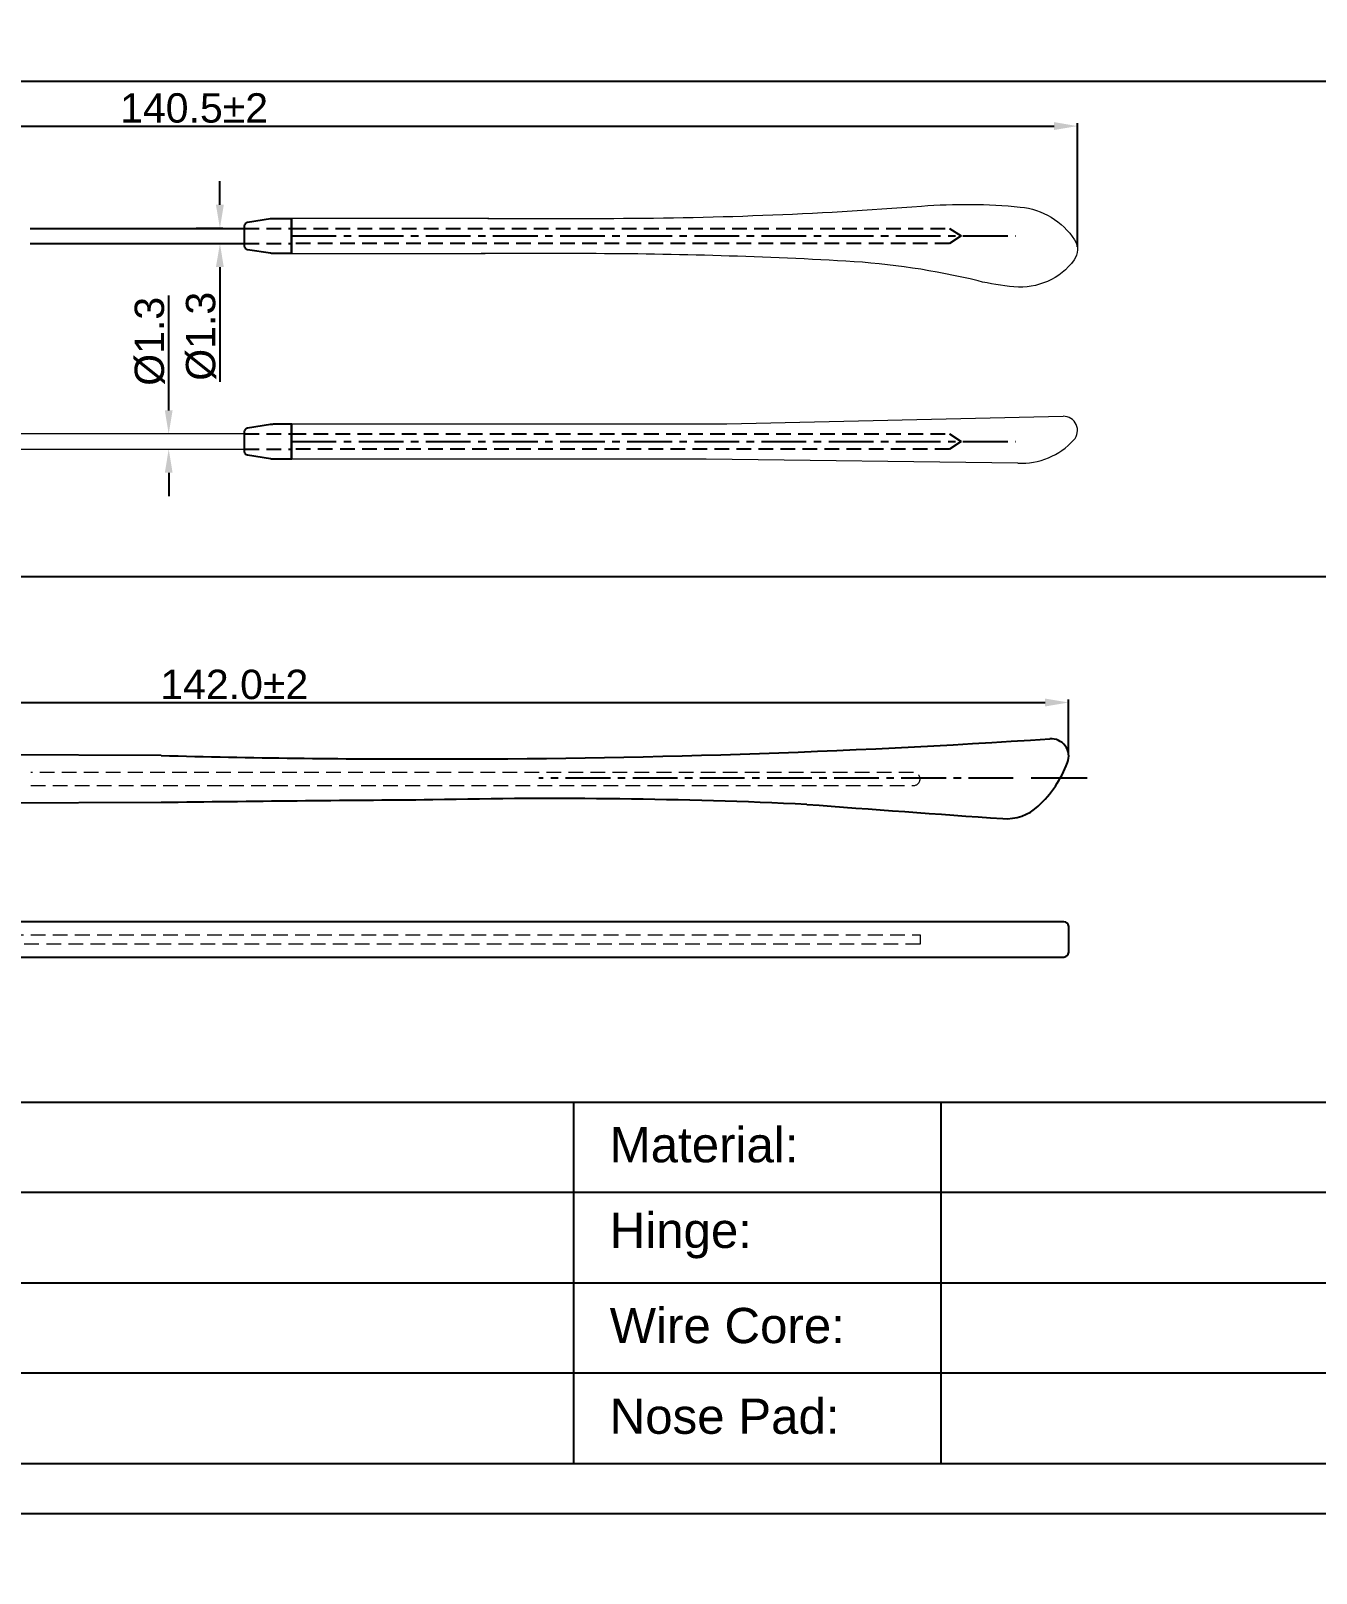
# Model space of a CAD drawing. Header units: millimetres. Extents: x 7018 to 13530, y 4187 to 5692.
# Drawn here: x 11375.4 to 11484.8, y 4946.8 to 5078.1 of the extents above; entities that cross this region are included whole.
import ezdxf

# ---------------------------------------------------------------- set-up
doc = ezdxf.new("R2010")
doc.units = ezdxf.units.MM
doc.linetypes.add('CENTER2', pattern=[28.575, 19.05, -3.175, 3.175, -3.175])
doc.linetypes.add('HIDDEN2', pattern=[0.1875, 0.125, -0.0625])
for name, color, linetype in [('Center Line', 2, 'CENTER2'), ('Dimension', 3, 'Continuous'), ('Hidden Line', 1, 'HIDDEN2'), ('绘图', 7, 'Continuous')]:
    doc.layers.add(name, color=color, linetype=linetype)
doc.styles.get("Standard").update_dxf_attribs({"font": 'arial.ttf'})
doc.dimstyles.new('Standard$0', dxfattribs={"dimtxt": 2.3, "dimasz": 2, "dimexe": 1, "dimexo": 1, "dimgap": 1, "dimtad": 1, "dimdec": 1, "dimzin": 0, "dimdsep": 46, "dimtxsty": 'Standard', "dimcen": 0, "dimclrd": 4, "dimclre": 4, "dimclrt": 4, "dimadec": 1, "dimazin": 0, "dimtfac": 1, "dimtdec": 1, "dimtofl": 0, "dimtmove": 0, "dimatfit": 0, "dimfxl": 1, "dimtfillclr": 256, "dimtolj": 1, "dimtzin": 0, "dimlwd": -1, "dimlwe": -1, "dimarcsym": 1})

# ---------------------------------------------------------------- blocks, each defined once
blk = doc.blocks.new('*D3281')
at = {"layer": 'Defpoints', "color": 0, "transparency": 16777216}
for p in [(11389.23, 5061.28), (11391.49, 5061.28), (11389.23, 5059.98)]:
    blk.add_point(p, dxfattribs=at)
at = {"layer": 'Dimension', "color": 3, "transparency": 16777216}
for p, q in [((11391.49, 5063.28), (11391.49, 5065.28)), ((11389.48, 5061.28), (11391.74, 5061.28)), ((11389.48, 5059.98), (11391.74, 5059.98)), ((11391.49, 5057.98), (11391.49, 5048.21))]:
    blk.add_line(p, q, dxfattribs=at)
for points in [[(11391.15, 5063.28), (11391.82, 5063.28), (11391.49, 5061.28)], [(11391.15, 5057.98), (11391.82, 5057.98), (11391.49, 5059.98)]]:
    blk.add_solid(points, dxfattribs=at)
at = {"layer": 'Dimension', "transparency": 16777216, "insert": (11389.89, 5052.09), "char_height": 2.5, "attachment_point": 5, "rotation": 90}
blk.add_mtext('\\A1;%%c1.3', dxfattribs=at)
blk = doc.blocks.new('*D3280')
at = {"layer": 'Defpoints', "color": 0, "transparency": 16777216}
for p in [(11464.49, 5069.98), (11323.99, 5060.33), (11464.49, 5059.44)]:
    blk.add_point(p, dxfattribs=at)
at = {"layer": 'Dimension', "color": 3, "transparency": 16777216}
for p, q in [((11323.99, 5060.58), (11323.99, 5070.23)), ((11464.49, 5059.69), (11464.49, 5070.23)), ((11325.99, 5069.98), (11462.49, 5069.98))]:
    blk.add_line(p, q, dxfattribs=at)
for points in [[(11325.99, 5070.32), (11325.99, 5069.65), (11323.99, 5069.98)], [(11462.49, 5070.32), (11462.49, 5069.65), (11464.49, 5069.98)]]:
    blk.add_solid(points, dxfattribs=at)
at = {"layer": 'Dimension', "transparency": 16777216, "insert": (11389.29, 5071.51), "char_height": 2.5, "attachment_point": 5}
blk.add_mtext('\\A1;140.5±2', dxfattribs=at)
blk = doc.blocks.new('*D3284')
at = {"layer": 'Defpoints', "color": 0, "transparency": 16777216}
for p in [(11387.13, 5043.78), (11387.13, 5043.78), (11387.13, 5042.48)]:
    blk.add_point(p, dxfattribs=at)
at = {"layer": 'Dimension', "color": 3, "transparency": 16777216}
for p, q in [((11387.13, 5045.78), (11387.13, 5055.55)), ((11387.13, 5040.48), (11387.13, 5038.48))]:
    blk.add_line(p, q, dxfattribs=at)
for points in [[(11386.8, 5045.78), (11387.46, 5045.78), (11387.13, 5043.78)], [(11386.8, 5040.48), (11387.46, 5040.48), (11387.13, 5042.48)]]:
    blk.add_solid(points, dxfattribs=at)
at = {"layer": 'Dimension', "transparency": 16777216, "insert": (11385.53, 5051.66), "char_height": 2.5, "attachment_point": 5, "rotation": 90}
blk.add_mtext('\\A1;%%c1.3', dxfattribs=at)
blk = doc.blocks.new('*D3289')
at = {"layer": 'Defpoints', "color": 0, "transparency": 16777216}
for p in [(11463.73, 5020.92), (11321.69, 5016.45), (11463.73, 5016.33)]:
    blk.add_point(p, dxfattribs=at)
at = {"layer": 'Dimension', "color": 3, "transparency": 16777216}
for p, q in [((11321.69, 5016.7), (11321.69, 5021.17)), ((11323.69, 5020.92), (11461.73, 5020.92)), ((11463.73, 5016.58), (11463.73, 5021.17))]:
    blk.add_line(p, q, dxfattribs=at)
for points in [[(11323.69, 5021.25), (11323.69, 5020.58), (11321.69, 5020.92)], [(11461.73, 5021.25), (11461.73, 5020.58), (11463.73, 5020.92)]]:
    blk.add_solid(points, dxfattribs=at)
at = {"layer": 'Dimension', "transparency": 16777216, "insert": (11392.71, 5022.44), "char_height": 2.5, "attachment_point": 5}
blk.add_mtext('\\A1;142.0±2', dxfattribs=at)

msp = doc.modelspace()

# ---------------------------------------------------------------- linework, layer by layer
for p, q in [((11252.583, 5073.816), (11649.021, 5073.816)), ((11252.583, 5031.644), (11649.021, 5031.644)), ((11386.495, 5016.411), (11367.789, 5016.481)), ((11386.495, 5012.399), (11367.789, 5012.329)), ((11463.335, 5002.252), (11372.053, 5002.252)), ((11463.735, 4999.652), (11463.735, 5001.852)), ((11372.053, 4999.252), (11463.335, 4999.252)), ((11239.765, 4956.132), (11649.021, 4956.132))]:
    msp.add_line(p, q)
at = {"color": 0, "ltscale": 1000}
for p, q in [((11375.338, 5061.277), (11393.586, 5061.277)), ((11397.586, 5059.127), (11397.586, 5062.127)), ((11375.338, 5059.977), (11393.586, 5059.977)), ((11397.586, 5041.626), (11397.586, 5044.626))]:
    msp.add_line(p, q, dxfattribs=at)
msp.add_lwpolyline([(11653.059, 4951.873), (11653.059, 5248.873), (11233.059, 5248.873), (11233.059, 4951.873)], close=True)
for points in [[(11465.296, 5014.465), (11460.554, 5014.465)], [(11252.583, 4986.912), (11649.021, 4986.912)], [(11421.576, 4986.912), (11421.576, 4956.132)], [(11452.853, 4986.912), (11452.853, 4956.132)], [(11252.583, 4979.24), (11548.713, 4979.24)], [(11252.583, 4971.522), (11601.654, 4971.522)], [(11252.583, 4963.849), (11548.713, 4963.849)]]:
    msp.add_lwpolyline(points)
for centre, radius, start, end in [((11410.728, 5788.672), 772.555, 269.900656, 273.814812), ((11462.235, 5016.333), 1.5, 339.24412, 94.10569), ((11407.326, 5750.8), 734.685, 268.375231, 270.160834), ((11454.466, 5019.277), 9.807, 312.91669, 339.24412), ((11447.984, 4.491), 5008.285, 90.439026, 90.703464), ((11419.938, 4549.485), 463.26, 87.33871, 91.27759), ((11680.13, 8185.463), 3182.182, 265.698431, 265.999379), ((11458.421, 5015.024), 4, 265.65661, 312.91669)]:
    msp.add_arc(centre, radius, start, end, dxfattribs=at)
for centre, start, end in [((11463.335, 5001.852), 0, 90), ((11463.335, 4999.652), 270, 0)]:
    msp.add_arc(centre, 0.4, start, end)
at = {"layer": 'Center Line', "ltscale": 0.2}
for p, q in [((11397.586, 5060.627), (11459.199, 5060.627)), ((11397.586, 5043.126), (11459.199, 5043.126)), ((11459.015, 5014.465), (11418.646, 5014.465))]:
    msp.add_line(p, q, dxfattribs=at)
at = {"layer": 'Hidden Line', "ltscale": 10}
for p, q in [((11393.586, 5061.277), (11397.586, 5061.277)), ((11397.586, 5061.277), (11453.586, 5061.277)), ((11453.586, 5061.277), (11454.586, 5060.627)), ((11393.586, 5059.977), (11397.586, 5059.977)), ((11453.586, 5059.977), (11397.586, 5059.977)), ((11454.586, 5060.627), (11453.586, 5059.977)), ((11393.586, 5043.776), (11397.586, 5043.776)), ((11397.586, 5043.776), (11453.586, 5043.776)), ((11453.586, 5043.776), (11454.586, 5043.126)), ((11454.586, 5043.126), (11453.586, 5042.476)), ((11393.586, 5042.476), (11397.586, 5042.476)), ((11453.586, 5042.476), (11397.586, 5042.476))]:
    msp.add_line(p, q, dxfattribs=at)
at = {"layer": 'Hidden Line', "lineweight": 9, "ltscale": 10}
for p, q in [((11450.539, 5014.955), (11375.396, 5014.955)), ((11375.396, 5013.855), (11450.539, 5013.855)), ((11371.653, 5001.152), (11451.089, 5001.152)), ((11451.089, 5001.152), (11451.089, 5000.352)), ((11451.089, 5000.352), (11371.653, 5000.352))]:
    msp.add_line(p, q, dxfattribs=at)
msp.add_arc((11450.539, 5014.405), 0.55, 270, 90, dxfattribs=at)
at = {"layer": '绘图', "lineweight": 13, "ltscale": 0.2}
for p, q in [((11414.38, 5062.127), (11397.586, 5062.127)), ((11453.586, 5061.277), (11454.586, 5060.627)), ((11454.586, 5060.627), (11453.586, 5059.977)), ((11397.586, 5059.127), (11414.077, 5059.127)), ((11434.636, 5044.626), (11463.258, 5045.281)), ((11397.586, 5044.626), (11434.636, 5044.626)), ((11393.586, 5043.776), (11323.986, 5043.776)), ((11453.586, 5043.776), (11454.586, 5043.126)), ((11454.586, 5043.126), (11453.586, 5042.476)), ((11323.986, 5042.476), (11393.586, 5042.476)), ((11432.873, 5041.626), (11397.586, 5041.626)), ((11459.403, 5041.285), (11432.873, 5041.626))]:
    msp.add_line(p, q, dxfattribs=at)
msp.add_lwpolyline([(11414.28, 5062.127), (11424.159, 5062.127, 0.0193503), (11451.219, 5063.175, -0.0435852), (11459.619, 5063.093, -0.2269021), (11464.24, 5060.304, -0.3146679), (11464.191, 5058.587, -0.2673174), (11459.079, 5056.31, -0.0470259), (11456.03, 5056.803, 0.0457401), (11444.765, 5058.484, 0.0141788), (11422.092, 5059.127), (11413.72, 5059.127)], format="xyb", dxfattribs=at)
at = {"layer": '绘图', "ltscale": 0.3}
for points in [[(11393.586, 5061.498, -0.369292), (11393.84, 5061.794), (11395.805, 5062.103, -0.0389617), (11396.115, 5062.127), (11397.586, 5062.127), (11397.586, 5059.127), (11396.115, 5059.127, -0.0389617), (11395.805, 5059.151), (11393.84, 5059.46, -0.369292), (11393.586, 5059.756)], [(11393.586, 5043.997, -0.369292), (11393.84, 5044.293), (11395.805, 5044.602, -0.0389617), (11396.115, 5044.626), (11397.586, 5044.626), (11397.586, 5041.626), (11396.115, 5041.626, -0.0389617), (11395.805, 5041.65), (11393.84, 5041.959, -0.369292), (11393.586, 5042.255)]]:
    msp.add_lwpolyline(points, format="xyb", close=True, dxfattribs=at)
at = {"layer": '绘图', "lineweight": 13, "ltscale": 0.2}
for centre, radius, start, end in [((11323.851, 4624.639), 437.429, 88.5439, 88.5439), ((11323.871, 4624.747), 434.829, 88.05782, 88.05782), ((11345.593, 4624.747), 434.829, 88.05782, 88.05782), ((11326.674, 4762.447), 296.9, 89.34067, 89.34067), ((11348.395, 4762.503), 296.9, 89.34067, 89.34067), ((11463.286, 5044.081), 1.2, 316.99113, 91.31147), ((11459.704, 5047.277), 6, 267.12448, 318.0051)]:
    msp.add_arc(centre, radius, start, end, dxfattribs=at)

# ---------------------------------------------------------------- texts
at = {"char_height": 2.99966, "width": 34.34827, "attachment_point": 5}
for s, insert in [('\\pxql;Material:', (11441.841, 4983.255)), ('\\pxql;Hinge:', (11441.841, 4975.537)), ('\\pxql; Wire Core:', (11440.673, 4967.864)), ('\\pxql;Nose Pad:', (11441.841, 4960.147))]:
    msp.add_mtext(s, dxfattribs=dict(at, insert=insert))

# ---------------------------------------------------------------- dimensions: what is measured, and where the dimension line sits
at = {"layer": 'Dimension'}
dim = msp.add_linear_dim(base=(11464.486, 5069.985), p1=(11323.988, 5060.327), p2=(11464.486, 5059.438), dimstyle='Standard$0', override={"dimtxt": 2.5, "dimexe": 0.25, "dimexo": 0.25, "dimgap": 0.25, "dimtad": 1, "dimtih": 0, "dimtoh": 0, "dimclrd": 3, "dimclre": 3, "dimclrt": 256, "dimadec": 2, "dimtol": 1, "dimtp": 2, "dimtm": 2, "dimtdec": 0, "dimatfit": 3}, dxfattribs=at)
dim.commit()
dim.dimension.update_dxf_attribs({"geometry": '*D3280', "text_midpoint": (11389.287, 5069.985), "dimtype": 160})
for base, p1, p2, angle, picture, middle, dimtype in [((11391.486, 5061.277), (11389.234, 5059.977), (11389.234, 5061.277), 90, '*D3281', (11391.486, 5052.091), 161), ((11387.129, 5043.776), (11387.129, 5042.476), (11387.129, 5043.776), 270, '*D3284', (11387.129, 5051.662), 160)]:
    dim = msp.add_linear_dim(base=base, p1=p1, p2=p2, angle=angle, dimstyle='Standard$0', override={"dimtxt": 2.5, "dimexe": 0.25, "dimexo": 0.25, "dimgap": 0.25, "dimpost": '%%c<>', "dimclrd": 3, "dimclre": 3, "dimclrt": 256, "dimadec": 2, "dimtp": 1, "dimtm": 1, "dimtdec": 0, "dimatfit": 3}, dxfattribs=at)
    dim.commit()
    dim.dimension.update_dxf_attribs({"geometry": picture, "text_midpoint": middle, "dimtype": dimtype})
dim = msp.add_linear_dim(base=(11463.735, 5020.917), p1=(11321.689, 5016.455), p2=(11463.735, 5016.333), dimstyle='Standard$0', override={"dimtxt": 2.5, "dimexe": 0.25, "dimexo": 0.25, "dimgap": 0.25, "dimtad": 1, "dimtih": 0, "dimtoh": 0, "dimclrd": 3, "dimclre": 3, "dimclrt": 256, "dimadec": 2, "dimtol": 1, "dimtp": 2, "dimtm": 2, "dimtdec": 0, "dimatfit": 3}, dxfattribs=at)
dim.commit()
dim.dimension.update_dxf_attribs({"geometry": '*D3289', "text_midpoint": (11392.712, 5022.443)})

doc.saveas('drawing.dxf')
